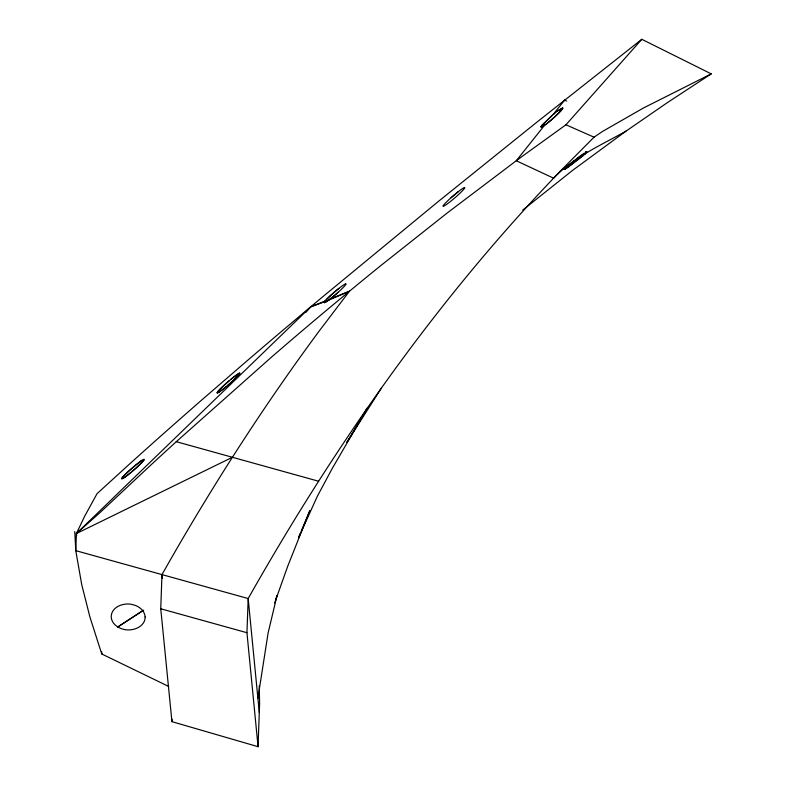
<?xml version="1.0" encoding="UTF-8"?>
<svg xmlns="http://www.w3.org/2000/svg" width="786" height="786" viewBox="0 0 786 786"><rect width="100%" height="100%" fill="white"/><g stroke="black" fill="none" stroke-linecap="round" stroke-linejoin="round"><path stroke-width="1.18" d="M259.262 685.814L259.596 703.981L258.063 746.7L171.938 721.656L160.747 608.767L161.975 574.595C201.324 504.936 243.798 437.006 289.887 371.601A328.587 50.235 -55.1 0 1 319.411 330.739L349.475 291.203A431.18 38.514 -40.9 0 1 380.512 265.825L447.283 212.937L516.274 160.747A749.5 66.938 -40.9 0 1 525.922 153.663L565.949 124.778L641.798 39.3L711.242 73.874L667.157 102.769L626.02 131.124L572.572 170.385L522.719 210.108M171.938 721.656L172.026 719.21M258.063 746.7L246.951 632.72L248.18 598.549C333.549 447.46 433.744 304.035 553.58 178.176A725.164 110.865 -55.1 0 1 561.106 170.336L594.039 137.177L602.469 131.468L643.754 107.829L711.242 73.874M101.787 653.186L101.748 653.981L168.705 686.453M541.053 126.831L545.543 124.571A12.281 1.1 -40.9 0 0 551.959 119.364L553.825 117.713A16.427 1.464 -40.9 0 0 560.654 111.013M257.906 698.282L268.105 632.985L277.036 595.533L275.581 599.895M345.86 284.257L345.673 283.913A15.121 1.346 -40.9 0 0 338.628 288.629L337.558 289.484M443.176 205.853L443.304 206.227A15.14 1.346 -40.9 0 0 449.572 202.159L450.584 201.373A14.246 1.277 -40.9 0 0 456.833 196.097L457.825 195.203A13.509 1.208 -40.9 0 0 461.411 191.804L462.856 190.33A14.177 1.267 -40.9 0 0 464.762 187.903L464.644 187.52A15.14 1.346 -40.9 0 0 458.366 191.607L450.113 198.553A13.5 1.218 -40.8 0 0 445.76 202.719L445.092 203.427A14.187 1.267 -40.9 0 0 443.186 205.844L443.304 206.227M274.638 602.99L287.705 566.284L309.802 510.703L301.303 530.992M298.945 536.622L300.36 533.242M298.503 537.781L317.387 496.172L332.134 468.682L367.288 408.13L346.832 442.38L381.475 387.94M121.791 478.32L122.488 477.397A14.875 1.326 -40.9 0 1 125.082 474.636L126.792 472.976A15.887 1.415 -40.9 0 1 132.873 467.493L137.638 463.553A14.394 1.287 -40.9 0 1 141.598 460.616L142.158 460.242M143.956 460.007L138.012 466.236A16.034 1.434 -40.9 0 1 133.109 470.627L128.098 474.764A14.384 1.287 -40.9 0 1 124.149 477.711L123.579 478.085M101.62 651.604L101.748 653.981L89.869 616.853L81.705 584.538L75.78 550.652L76.399 533.547L84.652 516.245L97.071 493.647L128.855 464.654A498.963 44.566 -40.9 0 1 174.472 423.939L192.148 408.396A582.957 52.063 -40.9 0 1 203.987 398.05L247.816 360.175A709.365 63.411 -40.9 0 1 279.276 333.323L310.676 306.864L324.51 301.804L326.219 299.771A13.519 1.208 -40.9 0 1 330.405 295.674M541.053 126.831A19.228 1.719 -40.9 0 1 541.701 125.711A18.776 1.68 -40.9 0 1 542.163 125.112L553.894 113.901A12.036 1.071 -40.9 0 1 557.755 110.806L562.805 108.026A19.031 1.7 -40.9 0 1 560.713 110.964A17.813 1.592 -40.9 0 1 557.962 113.832L554.828 116.8A13.951 1.248 -40.9 0 1 553.039 118.411L552.46 118.922A12.389 1.11 -40.9 0 1 544.541 125.308L516.274 160.747L553.58 178.176C573.633 157.112 601.044 145.155 626.02 131.124M564.653 100.087L553.128 114.54L554.808 113.135M324.51 301.804A14.138 1.267 -40.9 0 1 325.08 301.048L325.601 300.439M305.921 312.327L310.676 306.864L321.336 297.923L438.45 201.373L536.317 122.616L641.798 39.3M76.674 535.61L76.399 533.547L99.871 512.718L151.59 464.33A546.81 48.84 -40.9 0 1 176.28 441.683L272.437 356.294A408.818 36.51 -40.9 0 1 327.261 309.664L349.475 291.203L329.982 299.073A14.963 1.336 -40.9 0 1 324.539 301.785M324.48 301.824A14.914 1.336 -40.9 0 0 328.42 300.232L330.955 298.316A14.345 1.277 -40.9 0 0 337.066 293.237L339.041 291.468A13.509 1.208 -40.9 0 0 343.286 287.401L344.533 286.055A14.168 1.267 -40.9 0 0 345.869 284.237L345.644 283.913M552.165 115.365L542.173 125.112A18.707 1.67 -40.9 0 0 541.701 125.711A19.178 1.71 -40.9 0 0 541.043 126.988L541.927 126.929M584.813 154.007L582.819 155.687M239.524 373.242L239.013 373.429A13.391 1.199 -40.9 0 0 237.736 374.165L237.166 374.539A14.394 1.287 -40.9 0 0 233.216 377.476L228.205 381.623A16.025 1.434 -40.9 0 0 223.303 386.005L221.151 388.068A14.954 1.336 -40.9 0 0 218.596 390.711L217.82 391.625A13.5 1.208 -40.9 0 0 219.137 392.027L219.726 391.634A14.384 1.287 -40.9 0 0 223.676 388.697L228.687 384.55A16.034 1.434 -40.9 0 0 233.589 380.169L239.072 374.549A13.627 1.218 -40.9 0 0 236.478 375.01M133.905 466.609L132.628 467.699A16.025 1.434 -40.9 0 0 127.725 472.081L125.583 474.135A14.954 1.336 -40.9 0 0 123.019 476.788L122.243 477.701A13.48 1.208 -40.9 0 0 124.797 477.249L126.566 475.962A15.003 1.336 -40.9 0 0 130.722 472.651M229.522 380.503L228.441 381.416A15.887 1.415 -40.9 0 0 222.359 386.899L220.65 388.559A14.875 1.326 -40.9 0 0 218.066 391.32L217.368 392.243A13.48 1.208 -40.9 0 0 220.375 391.182L222.143 389.885A15.003 1.336 -40.9 0 0 226.289 386.574M227.37 385.671L228.451 384.757A15.887 1.415 -40.9 0 0 234.533 379.274L236.242 377.614A14.914 1.336 -40.9 0 0 238.296 375.462L239.524 373.93A13.441 1.199 -40.9 0 0 239.308 373.301M131.793 471.747L132.873 470.834A15.887 1.415 -40.9 0 0 138.955 465.351L140.665 463.691A14.914 1.336 -40.9 0 0 142.728 461.539L143.494 460.625A13.5 1.208 -40.9 0 0 140.93 461.077M573.79 161.081L564.358 169.521L567.58 167.408M338.923 288.393L337.852 289.248A14.089 1.258 -40.9 0 0 330.395 295.674M576.855 160.423L571.294 164.657M557.353 111.111L562.717 107.859A18.854 1.68 -40.9 0 1 560.703 110.973M571.962 164.156L583.202 155.373A13.617 0.688 -37.2 0 0 584.902 153.948M570.263 165.433L571.442 164.539M570.941 164.922L569.29 166.151M569.978 165.64L567.443 167.497M568.691 166.593L567.846 167.212M236.517 374.991L234.749 376.288A15.003 1.336 -40.9 0 0 230.593 379.599M140.94 461.068L139.181 462.365A15.003 1.336 -40.9 0 0 135.025 465.676M567.325 167.585L566.401 168.243M566.205 168.391L564.466 169.491M544.551 125.288L543.283 126.153M143.681 610.152L117.949 626.904M117.645 627.022L142.649 610.722M232.41 457.285L76.399 533.547L310.676 306.864L325.08 301.048M349.475 291.203L328.381 300.262M176.28 441.683L318.615 481.238M160.747 608.767L246.951 632.72M565.949 124.778L594.039 137.177M564.81 100.166L566.716 101.129M259.292 712.538L248.18 598.549L75.78 550.652L74.758 531.611M161.975 574.595L162.338 578.241M583.477 155.235A13.048 0.58 -37.5 0 1 576.914 160.452M564.77 169.236A14.983 0.55 -39.3 0 1 566.175 167.506M567.679 166.367A13.146 0.511 -39.4 0 1 573.908 161.071A13.765 0.884 -38.8 0 1 576.236 159.194M574.183 161.258A14.826 0.501 -38.5 0 1 581.719 155.402M585.354 152.307A15.818 0.933 -38.2 0 1 584.44 154.252M576.462 158.831A15.288 1.1 -38.8 0 1 584.352 153.123M585.393 152.278A15.592 0.904 -38.1 0 1 584.145 154.478M451.115 197.65A14.099 1.258 -40.9 0 1 454.229 194.948M455.291 194.073A14.521 1.287 -40.9 0 1 458.376 191.588M145.145 616.971A16.82 12.831 3.1 0 1 141.971 624.713A16.938 12.92 3.1 0 1 133.522 629.331L130.967 629.783A16.025 12.222 3.1 0 1 124.08 629.448L121.015 628.515A17.97 13.706 3.1 0 1 115.64 625.351L115.267 625.037A15.072 11.495 3.1 0 1 114.579 624.379A16.938 12.92 3.1 0 1 121.83 604.827L125.308 604.12A15.867 12.104 3.1 0 1 131.007 604.238L135.143 605.338A17.734 13.529 3.1 0 1 140.959 608.816A15.18 11.574 3.1 0 1 141.677 609.484A17.184 13.107 3.1 0 1 144.821 615.143A17.479 13.323 3.1 0 1 145.086 616.971M338.088 292.333A14.266 1.277 -40.9 0 1 330.965 298.307M326.141 299.839A13.834 1.238 -40.9 0 1 337.548 289.503"/></g></svg>
